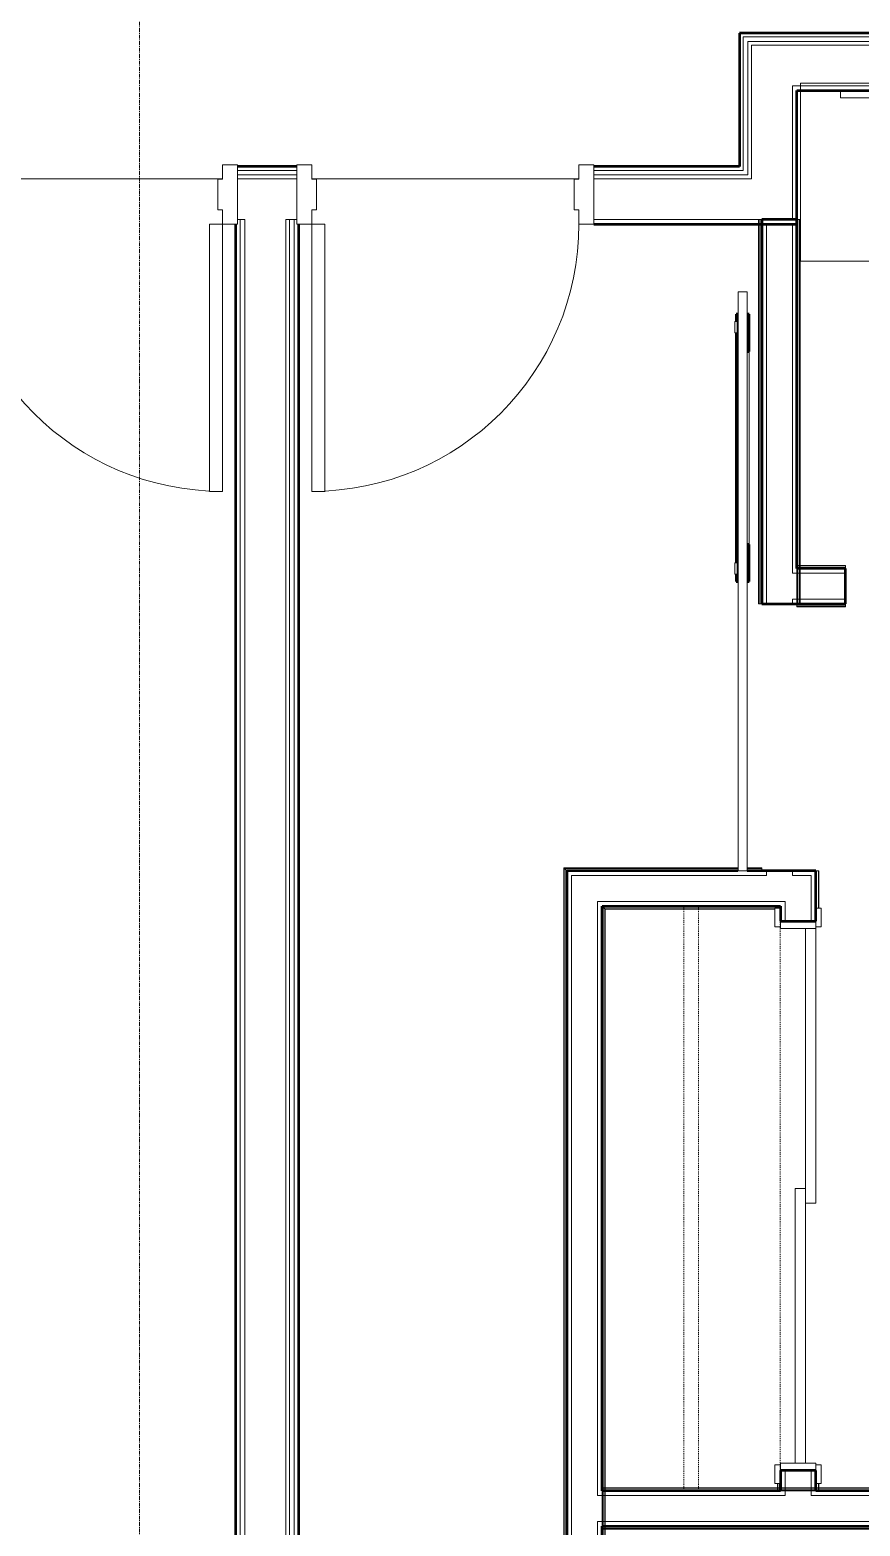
# Model space of a CAD drawing. Header units: inches. Extents: x -4235 to -464, y 9767 to 12344.
# Drawn here: x -3169.1 to -3057.2, y 10180 to 10381.6 of the extents above; entities that cross this region are included whole.
import ezdxf

# ---------------------------------------------------------------- set-up
doc = ezdxf.new("R2010")
doc.units = ezdxf.units.IN
doc.header["$MEASUREMENT"] = 0
doc.linetypes.add('Dash', pattern=[0.25, 0.125, -0.125])
doc.linetypes.add('Grid Line 1_2_', pattern=[0.875, 0.5, -0.125, 0.125, -0.125])
for name, color, linetype, lineweight in [('0-1', 7, 'Continuous', 5), ('0-2', 10, 'Continuous', 9), ('0-3', 7, 'Continuous', 9), ('A-DOOR-1', 7, 'Continuous', 9), ('A-DOOR-2', 130, 'Continuous', 20), ('A-DOOR-3', 250, 'Continuous', 50), ('A-DOOR-FRAM-1', 130, 'Continuous', 20), ('A-FLOR-4', 192, 'Continuous', 9), ('A-WALL-1', 250, 'Continuous', 50), ('A-WALL-2', 50, 'Continuous', 13), ('A-WALL-3', 10, 'Continuous', 9), ('A-WALL-4', 254, 'Continuous', 9), ('A-WALL-5', 7, 'Continuous', 9), ('I-WALL-1', 250, 'Continuous', 50), ('I-WALL-2', 10, 'Continuous', 9), ('I-WALL-3', 254, 'Continuous', 9), ('Q-CASE-1', 254, 'Continuous', 9), ('Q-CASE-2', 7, 'Continuous', 9), ('Q-CASE-HDLN-1', 7, 'Dash', 9), ('S-GRID-1', 1, 'Grid Line 1_2_', 9)]:
    doc.layers.add(name, color=color, linetype=linetype, lineweight=lineweight)

# ---------------------------------------------------------------- blocks, each defined once
blk = doc.blocks.new('Basic Wall _ INT - W4BØF - _5_8 GYP - 2X4 WOOD_BATT_ - 5_8 GYP_ - ___-2692890-BACKGROUND - 2ND FLOOR')
at = {"layer": 'A-WALL-3'}
for p, q in [((-3070.85, 10356.05), (-3070.91, 10356.05)), ((-3070.7, 10356.05), (-3070.85, 10356.05)), ((-3070.85, 10356.04), (-3070.85, 10355.41)), ((-3070.64, 10356.05), (-3070.7, 10356.05)), ((-3070.5, 10356.05), (-3070.52, 10356.05)), ((-3070.5, 10355.41), (-3070.5, 10356.04))]:
    blk.add_line(p, q, dxfattribs=at)
at = {"layer": 'A-WALL-4'}
for p, q in [((-3070.91, 10356.05), (-3070.79, 10356.05)), ((-3070.91, 10356.04), (-3070.91, 10355.41)), ((-3070.79, 10356.05), (-3070.64, 10356.05)), ((-3070.64, 10356.05), (-3070.62, 10356.05)), ((-3070.62, 10356.05), (-3070.54, 10356.05)), ((-3070.62, 10356.04), (-3070.62, 10355.41)), ((-3070.54, 10356.05), (-3070.5, 10356.05)), ((-3070.85, 10355.41), (-3070.85, 10304.28)), ((-3070.5, 10304.28), (-3070.5, 10355.41)), ((-3070.91, 10304.28), (-3070.85, 10304.28)), ((-3070.85, 10304.28), (-3070.7, 10304.28)), ((-3070.7, 10304.28), (-3070.64, 10304.28)), ((-3070.52, 10304.28), (-3070.5, 10304.28))]:
    blk.add_line(p, q, dxfattribs=at)
at = {"layer": 'A-WALL-5'}
for p, q in [((-3070.91, 10355.41), (-3070.91, 10304.28)), ((-3070.62, 10355.41), (-3070.62, 10304.28)), ((-3070.62, 10304.28), (-3070.91, 10304.28)), ((-3070.54, 10304.28), (-3070.62, 10304.28)), ((-3070.5, 10304.28), (-3070.54, 10304.28))]:
    blk.add_line(p, q, dxfattribs=at)
blk = doc.blocks.new('Basic Wall _ INT - W4BØF - _5_8 GYP - 2X4 WOOD_BATT_ - 5_8 GYP_ - ___-2692889-BACKGROUND - 2ND FLOOR')
at = {"layer": 'A-WALL-3'}
for p, q in [((-3065.75, 10355.41), (-3065.75, 10356.04)), ((-3065.4, 10309.44), (-3065.4, 10309.32)), ((-3065.4, 10309.32), (-3065.4, 10309.23)), ((-3065.75, 10304.28), (-3065.75, 10309.03)), ((-3065.4, 10309.23), (-3065.4, 10309.17)), ((-3065.4, 10309), (-3065.4, 10304.91)), ((-3065.75, 10304.28), (-3065.72, 10304.28)), ((-3065.62, 10304.28), (-3065.68, 10304.28)), ((-3065.34, 10304.28), (-3065.62, 10304.28)), ((-3065.61, 10304.28), (-3065.55, 10304.28)), ((-3065.54, 10304.28), (-3065.4, 10304.28)), ((-3065.4, 10304.87), (-3065.4, 10304.28)), ((-3065.4, 10304.28), (-3065.34, 10304.28))]:
    blk.add_line(p, q, dxfattribs=at)
at = {"layer": 'A-WALL-4'}
for p, q in [((-3065.72, 10356.05), (-3065.75, 10356.05)), ((-3065.55, 10356.05), (-3065.61, 10356.05)), ((-3065.4, 10356.05), (-3065.54, 10356.05)), ((-3065.34, 10356.05), (-3065.4, 10356.05)), ((-3065.4, 10356.05), (-3065.4, 10309.44)), ((-3065.75, 10309.03), (-3065.75, 10355.41)), ((-3065.34, 10309.44), (-3065.34, 10309.32)), ((-3065.34, 10309.32), (-3065.34, 10309.23)), ((-3065.62, 10304.91), (-3065.62, 10309.02)), ((-3065.34, 10309.23), (-3065.34, 10309.17)), ((-3065.34, 10308.99), (-3065.34, 10304.91)), ((-3065.71, 10304.28), (-3065.75, 10304.28)), ((-3065.68, 10304.28), (-3065.71, 10304.28)), ((-3065.62, 10304.28), (-3065.62, 10304.89)), ((-3065.34, 10304.87), (-3065.34, 10304.28))]:
    blk.add_line(p, q, dxfattribs=at)
at = {"layer": 'A-WALL-5'}
for p, q in [((-3065.75, 10356.05), (-3065.71, 10356.05)), ((-3065.71, 10356.05), (-3065.62, 10356.05)), ((-3065.62, 10309.03), (-3065.62, 10356.05)), ((-3065.62, 10356.05), (-3065.34, 10356.05)), ((-3065.34, 10356.05), (-3065.34, 10309.44))]:
    blk.add_line(p, q, dxfattribs=at)
blk = doc.blocks.new('Basic Wall _ INT - W4BØF - _5_8 GYP - 2X4 WOOD_BATT_ - 5_8 GYP_ - ___-2692891-BACKGROUND - 2ND FLOOR')
at = {"layer": 'A-WALL-3'}
for p, q in [((-2939.77, 10304.26), (-2939.77, 10304.28)), ((-2939.77, 10304.08), (-2939.77, 10304.14)), ((-2939.77, 10303.93), (-2939.77, 10304.07)), ((-2939.77, 10303.87), (-2939.77, 10303.93))]:
    blk.add_line(p, q, dxfattribs=at)
at = {"layer": 'A-WALL-4'}
for p, q in [((-3065.75, 10304.28), (-3065.75, 10304.26)), ((-3059.23, 10304.28), (-3065.75, 10304.28)), ((-3065.75, 10304.14), (-3065.75, 10304.08)), ((-3065.75, 10304.07), (-3065.75, 10303.93)), ((-3065.75, 10303.93), (-3065.75, 10303.87)), ((-3065.75, 10303.93), (-3059.23, 10303.93)), ((-3059.23, 10304.26), (-3059.23, 10304.28)), ((-3059.23, 10304.08), (-3059.23, 10304.14)), ((-3059.23, 10303.93), (-3059.23, 10304.07)), ((-3059.23, 10303.87), (-3059.23, 10303.93)), ((-3025.23, 10304.28), (-3025.23, 10304.26)), ((-2939.77, 10304.28), (-3025.23, 10304.28)), ((-3025.23, 10304.14), (-3025.23, 10304.08)), ((-3025.23, 10304.07), (-3025.23, 10303.93)), ((-3025.23, 10303.93), (-3025.23, 10303.87)), ((-3025.23, 10303.93), (-2939.77, 10303.93)), ((-2939.77, 10304.28), (-2939.77, 10304.24)), ((-2939.77, 10304.24), (-2939.77, 10304.18)), ((-2939.77, 10304.18), (-2939.77, 10304.17)), ((-2939.77, 10304.17), (-2939.77, 10304.16)), ((-2939.77, 10304.16), (-2939.77, 10304.16)), ((-2939.77, 10304.16), (-2939.77, 10303.99)), ((-2939.77, 10303.99), (-2939.77, 10303.87))]:
    blk.add_line(p, q, dxfattribs=at)
at = {"layer": 'A-WALL-5'}
for p, q in [((-3065.75, 10304.24), (-3065.75, 10304.28)), ((-3065.75, 10304.16), (-3065.75, 10304.24)), ((-3065.75, 10304.16), (-3059.23, 10304.16)), ((-3065.75, 10303.87), (-3065.75, 10304.16)), ((-3065.75, 10303.87), (-3059.23, 10303.87)), ((-3059.23, 10304.28), (-3059.23, 10304.24)), ((-3059.23, 10304.24), (-3059.23, 10304.16)), ((-3059.23, 10304.16), (-3059.23, 10303.87)), ((-3025.23, 10304.24), (-3025.23, 10304.28)), ((-3025.23, 10304.16), (-3025.23, 10304.24)), ((-3025.23, 10304.16), (-2939.77, 10304.16)), ((-3025.23, 10303.87), (-3025.23, 10304.16)), ((-3025.23, 10303.87), (-2939.77, 10303.87))]:
    blk.add_line(p, q, dxfattribs=at)
blk = doc.blocks.new('Basic Wall _ INT - W4BØF - _5_8 GYP - 2X4 WOOD_BATT_ - 5_8 GYP_ - ___-2692892-BACKGROUND - 2ND FLOOR')
at = {"layer": 'A-WALL-3'}
for p, q in [((-3065.75, 10309.16), (-3065.75, 10309.44)), ((-3065.75, 10309.44), (-3065.75, 10309.38)), ((-3065.75, 10309.38), (-3065.75, 10309.24)), ((-3065.6, 10309.38), (-3065.55, 10309.38)), ((-3065.54, 10309.38), (-3065.45, 10309.38)), ((-3065.44, 10309.38), (-3065.34, 10309.38)), ((-3065.75, 10309.23), (-3065.75, 10309.17)), ((-3065.75, 10309.09), (-3065.75, 10309.16)), ((-3065.75, 10309.05), (-3065.75, 10309.03))]:
    blk.add_line(p, q, dxfattribs=at)
at = {"layer": 'A-WALL-4'}
for p, q in [((-3065.6, 10309.44), (-3065.55, 10309.44)), ((-3065.54, 10309.44), (-3065.45, 10309.44)), ((-3065.44, 10309.44), (-3065.34, 10309.44)), ((-3065.34, 10309.38), (-3059.23, 10309.38)), ((-3059.23, 10309.38), (-3059.23, 10309.44)), ((-3059.23, 10309.24), (-3059.23, 10309.38)), ((-3025.23, 10309.44), (-3025.23, 10309.38)), ((-3025.23, 10309.38), (-3025.23, 10309.24)), ((-3025.23, 10309.38), (-2969.74, 10309.38)), ((-3065.75, 10309.07), (-3065.75, 10309.09)), ((-3065.75, 10309.03), (-3065.75, 10309.07)), ((-3059.23, 10309.03), (-3065.75, 10309.03)), ((-3059.23, 10309.17), (-3059.23, 10309.23)), ((-3059.23, 10309.03), (-3059.23, 10309.05)), ((-3025.23, 10309.23), (-3025.23, 10309.17)), ((-3025.23, 10309.05), (-3025.23, 10309.03)), ((-2969.74, 10309.03), (-3025.23, 10309.03))]:
    blk.add_line(p, q, dxfattribs=at)
at = {"layer": 'A-WALL-5'}
for p, q in [((-3065.34, 10309.44), (-3059.23, 10309.44)), ((-3059.23, 10309.44), (-3059.23, 10309.16)), ((-3025.23, 10309.16), (-3025.23, 10309.44)), ((-3025.23, 10309.44), (-2969.74, 10309.44)), ((-3059.23, 10309.16), (-3065.75, 10309.16)), ((-3059.23, 10309.16), (-3059.23, 10309.07)), ((-3059.23, 10309.07), (-3059.23, 10309.03)), ((-2969.74, 10309.16), (-3025.23, 10309.16)), ((-3025.23, 10309.07), (-3025.23, 10309.16)), ((-3025.23, 10309.03), (-3025.23, 10309.07))]:
    blk.add_line(p, q, dxfattribs=at)
blk = doc.blocks.new('Basic Wall _ INT - W4BØF - _5_8 GYP - 2X4 WOOD_BATT_ - 5_8 GYP_ - ___-2692894-BACKGROUND - 2ND FLOOR')
at = {"layer": 'A-WALL-3'}
for p, q in [((-3063.23, 10261.52), (-3063.23, 10263.27)), ((-3063.23, 10184.78), (-3063.2, 10184.78)), ((-3063.1, 10184.78), (-3063.16, 10184.78)), ((-3062.81, 10184.78), (-3063.1, 10184.78)), ((-3063.09, 10184.78), (-3063.02, 10184.78)), ((-3063.02, 10184.78), (-3062.87, 10184.78)), ((-3062.87, 10185.17), (-3062.87, 10185.07)), ((-3062.87, 10185.06), (-3062.87, 10184.98)), ((-3062.87, 10184.97), (-3062.87, 10184.92)), ((-3062.87, 10184.78), (-3062.81, 10184.78))]:
    blk.add_line(p, q, dxfattribs=at)
at = {"layer": 'A-WALL-4'}
for p, q in [((-3063.2, 10268.28), (-3063.23, 10268.28)), ((-3063.23, 10263.27), (-3063.23, 10268.28)), ((-3063.02, 10268.28), (-3063.09, 10268.28)), ((-3062.87, 10268.28), (-3063.02, 10268.28)), ((-3062.81, 10268.28), (-3062.87, 10268.28)), ((-3062.87, 10268.28), (-3062.87, 10263.27)), ((-3063.23, 10184.78), (-3063.23, 10185.77)), ((-3063.18, 10184.78), (-3063.23, 10184.78)), ((-3063.16, 10184.78), (-3063.18, 10184.78)), ((-3062.87, 10185.77), (-3062.87, 10185.19)), ((-3062.81, 10185.17), (-3062.81, 10185.07)), ((-3062.81, 10185.06), (-3062.81, 10184.98)), ((-3062.81, 10184.97), (-3062.81, 10184.92))]:
    blk.add_line(p, q, dxfattribs=at)
at = {"layer": 'A-WALL-5'}
for p, q in [((-3063.23, 10268.28), (-3063.18, 10268.28)), ((-3063.18, 10268.28), (-3063.1, 10268.28)), ((-3063.1, 10263.27), (-3063.1, 10268.28)), ((-3063.1, 10268.28), (-3062.81, 10268.28)), ((-3062.81, 10268.28), (-3062.81, 10263.27)), ((-3063.1, 10184.78), (-3063.1, 10185.77)), ((-3062.81, 10185.77), (-3062.81, 10185.19))]:
    blk.add_line(p, q, dxfattribs=at)
blk = doc.blocks.new('Basic Wall _ INT - W4BØF - _5_8 GYP - 2X4 WOOD_BATT_ - 5_8 GYP_ - ___-2692893-BACKGROUND - 2ND FLOOR')
at = {"layer": 'A-WALL-3'}
for p, q in [((-3068.18, 10263.32), (-3068.23, 10263.27)), ((-3068.12, 10263.39), (-3068.18, 10263.33)), ((-3067.98, 10263.53), (-3068, 10263.51)), ((-3068.1, 10184.78), (-3068.39, 10184.78)), ((-3068.39, 10184.78), (-3068.33, 10184.78)), ((-3068.33, 10185.17), (-3068.33, 10185.07)), ((-3068.33, 10185.06), (-3068.33, 10184.98)), ((-3068.33, 10184.97), (-3068.33, 10184.92)), ((-3068.33, 10184.78), (-3068.18, 10184.78)), ((-3068.18, 10184.78), (-3068.12, 10184.78)), ((-3068.04, 10184.78), (-3068.1, 10184.78)), ((-3068, 10184.78), (-3067.98, 10184.78))]:
    blk.add_line(p, q, dxfattribs=at)
at = {"layer": 'A-WALL-4'}
for p, q in [((-3067.98, 10263.27), (-3067.98, 10263.53)), ((-3068.39, 10185.17), (-3068.39, 10185.07)), ((-3068.39, 10185.06), (-3068.39, 10184.98)), ((-3068.39, 10184.97), (-3068.39, 10184.92)), ((-3068.33, 10185.77), (-3068.33, 10185.19)), ((-3068.02, 10184.78), (-3068.04, 10184.78)), ((-3067.98, 10184.78), (-3068.02, 10184.78)), ((-3067.98, 10184.78), (-3067.98, 10185.77))]:
    blk.add_line(p, q, dxfattribs=at)
at = {"layer": 'A-WALL-5'}
for p, q in [((-3068.1, 10263.41), (-3068.1, 10263.27)), ((-3068.39, 10185.77), (-3068.39, 10185.19)), ((-3068.1, 10185.77), (-3068.1, 10184.78))]:
    blk.add_line(p, q, dxfattribs=at)
at = {"layer": 'A-WALL-5', "flags": 128}
for points in [[(-3068.23, 10263.27), (-3068.18, 10263.33), (-3068.12, 10263.39), (-3068.1, 10263.41)], [(-3068.1, 10263.41), (-3068.1, 10263.41), (-3068.09, 10263.42), (-3068.08, 10263.43), (-3068.06, 10263.45), (-3068.04, 10263.47), (-3068.02, 10263.49)]]:
    blk.add_lwpolyline(points, dxfattribs=at)
blk = doc.blocks.new('SLIDING - FLUSH - 6-0 x 6-8-3203587-BACKGROUND - 2ND FLOOR')
at = {"layer": 'A-DOOR-1'}
for p, q in [((-36.25, 3), (-38.75, 3)), ((-38.75, 3), (-38.75, 2.25)), ((-38.75, 2.25), (-36.25, 2.25)), ((-36.25, 2.25), (-36.25, 3)), ((36.25, 3), (36.25, 2.25)), ((38.75, 3), (36.25, 3)), ((36.25, 2.25), (38.75, 2.25)), ((38.75, 2.25), (38.75, 3)), ((-36.25, -2.5), (-38.75, -2.5)), ((-38.75, -2.5), (-38.75, -3.25)), ((-38.75, -3.25), (-36.25, -3.25)), ((-36.25, -3.25), (-36.25, -2.5)), ((38.75, -2.5), (36.25, -2.5)), ((36.25, -2.5), (36.25, -3.25)), ((36.25, -3.25), (38.75, -3.25)), ((38.75, -3.25), (38.75, -2.5))]:
    blk.add_line(p, q, dxfattribs=at)
at = {"layer": 'A-DOOR-2'}
for p, q in [((1, 2.25), (-36, 2.25)), ((-36, 2.25), (-36, 0.875)), ((1, 0.875), (1, 2.25)), ((-36, 0.875), (1, 0.875)), ((36, 0.875), (-1, 0.875)), ((-1, 0.875), (-1, -0.5)), ((36, -0.5), (36, 0.875)), ((-1, -0.5), (36, -0.5))]:
    blk.add_line(p, q, dxfattribs=at)
at = {"layer": 'A-DOOR-FRAM-1'}
for p, q in [((-36, 2.25), (-37, 2.25)), ((-37, 2.25), (-37, -2.5)), ((-36, -2.5), (-36, 2.25)), ((37, 2.25), (36, 2.25)), ((36, 2.25), (36, -2.5)), ((37, -2.5), (37, 2.25)), ((-37, -2.5), (-36, -2.5)), ((36, -2.5), (37, -2.5))]:
    blk.add_line(p, q, dxfattribs=at)
blk = doc.blocks.new('Basic Wall _ INT - W4BØF - _5_8 GYP - 2X4 WOOD_BATT_ - 5_8 GYP_ - ___-2692895-BACKGROUND - 2ND FLOOR')
at = {"layer": 'A-WALL-3'}
for p, q in [((-3092, 10180.03), (-3092, 10180)), ((-3092, 10179.9), (-3092, 10179.96)), ((-3092, 10179.61), (-3092, 10179.9)), ((-3092, 10179.89), (-3092, 10179.83)), ((-3092, 10179.82), (-3092, 10179.68)), ((-3092, 10179.68), (-3092, 10179.61)), ((-3091.8, 10179.68), (-3091.84, 10179.68)), ((-3091.7, 10179.68), (-3091.78, 10179.68)), ((-3091.59, 10179.68), (-3091.68, 10179.68)), ((-3057.25, 10180.03), (-3033.02, 10180.03)), ((-3057.25, 10179.9), (-3056.17, 10179.9)), ((-3053.97, 10179.68), (-3057.25, 10179.68)), ((-3056.06, 10179.9), (-3033.02, 10179.9)), ((-3033.02, 10179.68), (-3053.91, 10179.68)), ((-3009.02, 10180.03), (-3008.77, 10180.03)), ((-3009.02, 10179.9), (-3008.77, 10179.9)), ((-3008.77, 10179.68), (-3009.02, 10179.68)), ((-3008.77, 10180.03), (-2975.77, 10180.03)), ((-2975.77, 10180.03), (-2939.77, 10180.03)), ((-2975.77, 10179.9), (-2940.67, 10179.9)), ((-2942.29, 10179.68), (-2975.77, 10179.68)), ((-2939.77, 10179.68), (-2942.2, 10179.68)), ((-2940.58, 10179.9), (-2939.77, 10179.9)), ((-2939.77, 10180.03), (-2939.15, 10180.03)), ((-2939.15, 10179.68), (-2939.77, 10179.68)), ((-2939.15, 10180.03), (-2939.15, 10179.99)), ((-2939.15, 10180), (-2939.15, 10180.03)), ((-2939.15, 10179.99), (-2939.15, 10179.9)), ((-2939.15, 10179.9), (-2939.15, 10179.61)), ((-2939.15, 10179.83), (-2939.15, 10179.89)), ((-2939.15, 10179.68), (-2939.15, 10179.82)), ((-2939.15, 10179.61), (-2939.15, 10179.68))]:
    blk.add_line(p, q, dxfattribs=at)
at = {"layer": 'A-WALL-4'}
for p, q in [((-3092, 10179.99), (-3092, 10180.03)), ((-3092, 10180.03), (-3057.25, 10180.03)), ((-3092, 10179.96), (-3092, 10179.99)), ((-3091.8, 10179.61), (-3091.84, 10179.61)), ((-3091.7, 10179.61), (-3091.78, 10179.61)), ((-3091.59, 10179.61), (-3091.68, 10179.61)), ((-3057.25, 10179.68), (-3091.59, 10179.68)), ((-3053.34, 10179.61), (-3057.25, 10179.61)), ((-3033.02, 10179.61), (-3053.32, 10179.61)), ((-3008.77, 10179.61), (-3009.02, 10179.61)), ((-2964.77, 10179.61), (-2965.52, 10179.61)), ((-2939.77, 10179.9), (-2939.15, 10179.9)), ((-2939.15, 10179.61), (-2939.77, 10179.61))]:
    blk.add_line(p, q, dxfattribs=at)
at = {"layer": 'A-WALL-5'}
for p, q in [((-3092, 10179.9), (-3057.25, 10179.9)), ((-3057.25, 10179.61), (-3091.59, 10179.61))]:
    blk.add_line(p, q, dxfattribs=at)
blk = doc.blocks.new('Basic Wall _ INT - W4BØF - _5_8 GYP - 2X4 WOOD_BATT_ - 5_8 GYP_ - ___-2692896-BACKGROUND - 2ND FLOOR')
at = {"layer": 'A-WALL-3'}
for p, q in [((-3092, 10184.9), (-3092, 10185.19)), ((-3092, 10185.19), (-3092, 10185.13)), ((-3092, 10185.13), (-3092, 10184.98)), ((-3092, 10184.98), (-3092, 10184.92)), ((-3092, 10184.84), (-3092, 10184.9)), ((-3092, 10184.8), (-3092, 10184.78)), ((-3091.7, 10185.13), (-3091.77, 10185.13)), ((-3091.59, 10185.13), (-3091.67, 10185.13)), ((-3068.27, 10185.13), (-3068.37, 10185.13)), ((-3068.18, 10185.13), (-3068.26, 10185.13)), ((-3068.12, 10185.13), (-3068.17, 10185.13)), ((-3063.23, 10185.13), (-3067.98, 10185.13)), ((-3067.98, 10184.78), (-3063.23, 10184.78)), ((-3063.02, 10185.13), (-3063.07, 10185.13)), ((-3062.93, 10185.13), (-3063.01, 10185.13)), ((-3062.81, 10185.13), (-3062.92, 10185.13)), ((-2939.15, 10185.13), (-2939.77, 10185.13)), ((-2939.77, 10184.78), (-2939.15, 10184.78)), ((-2939.15, 10185.13), (-2939.15, 10185.19)), ((-2939.15, 10185.19), (-2939.15, 10184.9)), ((-2939.15, 10184.98), (-2939.15, 10185.13)), ((-2939.15, 10184.92), (-2939.15, 10184.98)), ((-2939.15, 10184.9), (-2939.15, 10184.82)), ((-2939.15, 10184.82), (-2939.15, 10184.78)), ((-2939.15, 10184.78), (-2939.15, 10184.8))]:
    blk.add_line(p, q, dxfattribs=at)
at = {"layer": 'A-WALL-4'}
for p, q in [((-3092, 10184.82), (-3092, 10184.84)), ((-3092, 10184.78), (-3092, 10184.82)), ((-3092, 10184.78), (-3067.98, 10184.78)), ((-3091.7, 10185.19), (-3091.77, 10185.19)), ((-3091.59, 10185.19), (-3091.67, 10185.19)), ((-3068.39, 10185.13), (-3091.59, 10185.13)), ((-3068.27, 10185.19), (-3068.37, 10185.19)), ((-3068.18, 10185.19), (-3068.26, 10185.19)), ((-3068.12, 10185.19), (-3068.17, 10185.19)), ((-3063.23, 10185.19), (-3067.98, 10185.19)), ((-3063.85, 10184.9), (-3067.95, 10184.9)), ((-3063.23, 10184.9), (-3063.82, 10184.9)), ((-3063.23, 10184.78), (-2939.77, 10184.78)), ((-3063.02, 10185.19), (-3063.07, 10185.19)), ((-3062.93, 10185.19), (-3063.01, 10185.19)), ((-3062.81, 10185.19), (-3062.91, 10185.19)), ((-2939.77, 10185.13), (-3062.81, 10185.13)), ((-2939.15, 10185.19), (-2939.77, 10185.19)), ((-2939.15, 10184.9), (-2939.77, 10184.9))]:
    blk.add_line(p, q, dxfattribs=at)
at = {"layer": 'A-WALL-5'}
for p, q in [((-3067.98, 10184.9), (-3092, 10184.9)), ((-3068.39, 10185.19), (-3091.59, 10185.19)), ((-2939.77, 10184.9), (-3063.23, 10184.9)), ((-2939.77, 10185.19), (-3062.81, 10185.19))]:
    blk.add_line(p, q, dxfattribs=at)
blk = doc.blocks.new('Basic Wall _ INT - W4BØF - _5_8 GYP - 2X4 WOOD_BATT_ - 5_8 GYP_ - ___-2692898-BACKGROUND - 2ND FLOOR')
at = {"layer": 'A-WALL-3'}
for p, q in [((-3097.1, 10268.63), (-3097.16, 10268.69)), ((-3096.95, 10268.49), (-3097.1, 10268.63)), ((-3096.89, 10268.42), (-3096.95, 10268.48)), ((-3096.75, 10268.28), (-3096.77, 10268.3))]:
    blk.add_line(p, q, dxfattribs=at)
at = {"layer": 'A-WALL-4'}
for p, q in [((-3097.1, 10158.02), (-3097.1, 10268.63)), ((-3096.75, 10268.28), (-3096.75, 10158.02)), ((-3097.16, 10158.02), (-3097.1, 10158.02)), ((-3097.1, 10158.02), (-3096.95, 10158.02)), ((-3096.95, 10158.02), (-3096.89, 10158.02)), ((-3096.77, 10158.02), (-3096.75, 10158.02))]:
    blk.add_line(p, q, dxfattribs=at)
at = {"layer": 'A-WALL-5'}
for p, q in [((-3097.16, 10158.02), (-3097.16, 10268.69)), ((-3096.87, 10268.41), (-3096.87, 10158.02)), ((-3096.87, 10158.02), (-3097.16, 10158.02)), ((-3096.79, 10158.02), (-3096.87, 10158.02)), ((-3096.75, 10158.02), (-3096.79, 10158.02))]:
    blk.add_line(p, q, dxfattribs=at)
at = {"layer": 'A-WALL-5', "flags": 128}
for points in [[(-3097.16, 10268.69), (-3097.04, 10268.57), (-3096.95, 10268.48), (-3096.89, 10268.42), (-3096.87, 10268.41)], [(-3096.87, 10268.41), (-3096.87, 10268.4), (-3096.86, 10268.39), (-3096.85, 10268.38), (-3096.83, 10268.36), (-3096.81, 10268.34), (-3096.79, 10268.32)]]:
    blk.add_lwpolyline(points, dxfattribs=at)
blk = doc.blocks.new('Basic Wall _ INT - W4BØF - _5_8 GYP - 2X4 WOOD_BATT_ - 5_8 GYP_ - ___-2692897-BACKGROUND - 2ND FLOOR')
at = {"layer": 'A-WALL-3'}
for p, q in [((-3091.97, 10263.51), (-3092, 10263.53)), ((-3091.8, 10263.33), (-3091.86, 10263.39)), ((-3091.65, 10263.18), (-3091.79, 10263.32)), ((-3091.59, 10263.12), (-3091.65, 10263.18)), ((-3092, 10184.78), (-3092, 10180.03)), ((-3091.65, 10185.07), (-3091.65, 10185.19)), ((-3091.65, 10184.98), (-3091.65, 10185.07)), ((-3091.65, 10184.92), (-3091.65, 10184.98)), ((-3091.65, 10184.16), (-3091.65, 10184.78)), ((-3091.65, 10180.7), (-3091.65, 10184.15)), ((-3091.65, 10180.03), (-3091.65, 10180.65)), ((-3091.65, 10179.83), (-3091.65, 10179.88)), ((-3091.65, 10179.73), (-3091.65, 10179.83)), ((-3091.65, 10179.61), (-3091.65, 10179.73))]:
    blk.add_line(p, q, dxfattribs=at)
at = {"layer": 'A-WALL-4'}
for p, q in [((-3092, 10263.53), (-3092, 10184.78)), ((-3091.65, 10185.19), (-3091.65, 10263.18)), ((-3091.87, 10184.16), (-3091.87, 10184.78)), ((-3091.59, 10185.07), (-3091.59, 10185.19)), ((-3091.59, 10184.98), (-3091.59, 10185.07)), ((-3091.59, 10184.92), (-3091.59, 10184.98)), ((-3091.59, 10184.16), (-3091.59, 10184.78)), ((-3091.87, 10180.67), (-3091.87, 10184.15)), ((-3091.59, 10180.71), (-3091.59, 10184.15)), ((-3091.87, 10180.03), (-3091.87, 10180.65)), ((-3091.59, 10180.03), (-3091.59, 10180.7)), ((-3092, 10180.03), (-3092, 10158.02)), ((-3091.65, 10158.02), (-3091.65, 10179.61)), ((-3091.59, 10179.83), (-3091.59, 10179.88)), ((-3091.59, 10179.73), (-3091.59, 10179.83)), ((-3091.59, 10179.61), (-3091.59, 10179.73)), ((-3092, 10158.02), (-3091.97, 10158.02)), ((-3091.86, 10158.02), (-3091.8, 10158.02)), ((-3091.79, 10158.02), (-3091.65, 10158.02)), ((-3091.65, 10158.02), (-3091.59, 10158.02))]:
    blk.add_line(p, q, dxfattribs=at)
at = {"layer": 'A-WALL-5'}
for p, q in [((-3091.87, 10184.78), (-3091.87, 10263.41)), ((-3091.59, 10185.19), (-3091.59, 10263.12)), ((-3091.87, 10158.02), (-3091.87, 10180.03)), ((-3091.59, 10158.02), (-3091.59, 10179.61)), ((-3091.96, 10158.02), (-3092, 10158.02)), ((-3091.87, 10158.02), (-3091.96, 10158.02)), ((-3091.59, 10158.02), (-3091.87, 10158.02))]:
    blk.add_line(p, q, dxfattribs=at)
at = {"layer": 'A-WALL-5', "flags": 128}
for points in [[(-3091.96, 10263.49), (-3091.93, 10263.47), (-3091.91, 10263.45), (-3091.9, 10263.43), (-3091.88, 10263.42), (-3091.88, 10263.41), (-3091.87, 10263.41)], [(-3091.87, 10263.41), (-3091.85, 10263.39), (-3091.8, 10263.33), (-3091.7, 10263.24), (-3091.59, 10263.12)]]:
    blk.add_lwpolyline(points, dxfattribs=at)
blk = doc.blocks.new('Basic Wall _ INT - W4BØF - _5_8 GYP - 2X4 WOOD_BATT_ - 5_8 GYP_ - ___-2692900-BACKGROUND - 2ND FLOOR')
at = {"layer": 'A-WALL-3'}
for p, q in [((-3092, 10263.53), (-3091.97, 10263.51)), ((-3091.86, 10263.39), (-3091.8, 10263.33)), ((-3091.79, 10263.32), (-3091.65, 10263.18)), ((-3091.65, 10263.18), (-3091.59, 10263.12)), ((-3068.23, 10263.27), (-3068.18, 10263.32)), ((-3068.18, 10263.33), (-3068.12, 10263.39)), ((-3068, 10263.51), (-3067.98, 10263.53))]:
    blk.add_line(p, q, dxfattribs=at)
at = {"layer": 'A-WALL-4'}
for p, q in [((-3092, 10263.53), (-3067.98, 10263.53)), ((-3068.73, 10263.18), (-3091.65, 10263.18))]:
    blk.add_line(p, q, dxfattribs=at)
at = {"layer": 'A-WALL-5'}
for p, q in [((-3091.87, 10263.41), (-3068.1, 10263.41)), ((-3068.73, 10263.12), (-3091.59, 10263.12))]:
    blk.add_line(p, q, dxfattribs=at)
at = {"layer": 'A-WALL-5', "flags": 128}
for points in [[(-3091.87, 10263.41), (-3091.88, 10263.41), (-3091.88, 10263.42), (-3091.9, 10263.43), (-3091.91, 10263.45), (-3091.93, 10263.47), (-3091.96, 10263.49)], [(-3091.59, 10263.12), (-3091.7, 10263.24), (-3091.8, 10263.33), (-3091.85, 10263.39), (-3091.87, 10263.41)], [(-3068.1, 10263.41), (-3068.12, 10263.39), (-3068.18, 10263.33), (-3068.23, 10263.27)], [(-3068.02, 10263.49), (-3068.04, 10263.47), (-3068.06, 10263.45), (-3068.08, 10263.43), (-3068.09, 10263.42), (-3068.1, 10263.41), (-3068.1, 10263.41)]]:
    blk.add_lwpolyline(points, dxfattribs=at)
blk = doc.blocks.new('Basic Wall _ INT - W4BØF - _5_8 GYP - 2X4 WOOD_BATT_ - 5_8 GYP_ - ___-2692899-BACKGROUND - 2ND FLOOR')
at = {"layer": 'A-WALL-3'}
for p, q in [((-3097.16, 10268.69), (-3097.1, 10268.63)), ((-3097.1, 10268.63), (-3096.95, 10268.49)), ((-3096.95, 10268.48), (-3096.89, 10268.42)), ((-3096.77, 10268.3), (-3096.75, 10268.28)), ((-3073.68, 10268.28), (-3072.47, 10268.28))]:
    blk.add_line(p, q, dxfattribs=at)
at = {"layer": 'A-WALL-4'}
for p, q in [((-3073.7, 10268.63), (-3097.1, 10268.63)), ((-3096.75, 10268.28), (-3073.7, 10268.28)), ((-3070.5, 10268.63), (-3072.45, 10268.63)), ((-3072.45, 10268.28), (-3070.5, 10268.28)), ((-3070.5, 10268.63), (-3070.5, 10268.69)), ((-3070.5, 10268.49), (-3070.5, 10268.63)), ((-3070.5, 10268.42), (-3070.5, 10268.48)), ((-3070.5, 10268.28), (-3070.5, 10268.3))]:
    blk.add_line(p, q, dxfattribs=at)
at = {"layer": 'A-WALL-5'}
for p, q in [((-3073.7, 10268.69), (-3097.16, 10268.69)), ((-3073.7, 10268.41), (-3096.87, 10268.41)), ((-3070.5, 10268.69), (-3072.45, 10268.69)), ((-3070.5, 10268.41), (-3072.45, 10268.41)), ((-3070.5, 10268.69), (-3070.5, 10268.41)), ((-3070.5, 10268.41), (-3070.5, 10268.32)), ((-3070.5, 10268.32), (-3070.5, 10268.28))]:
    blk.add_line(p, q, dxfattribs=at)
at = {"layer": 'A-WALL-5', "flags": 128}
for points in [[(-3096.87, 10268.41), (-3096.89, 10268.42), (-3096.95, 10268.48), (-3097.04, 10268.57), (-3097.16, 10268.69)], [(-3096.79, 10268.32), (-3096.81, 10268.34), (-3096.83, 10268.36), (-3096.85, 10268.38), (-3096.86, 10268.39), (-3096.87, 10268.4), (-3096.87, 10268.41)]]:
    blk.add_lwpolyline(points, dxfattribs=at)
blk = doc.blocks.new('BARN - FLUSH - 3-0 x 7-0 BARN DOOR-3238942-BACKGROUND - 2ND FLOOR')
at = {"layer": 'A-DOOR-1'}
for p, q in [((18, -4.32), (-60, -4.32)), ((-60, -4.95), (-60, -4.32)), ((-60, -5.57), (-60, -4.95)), ((-60, -5.57), (18, -5.57)), ((-54.5, -5.67), (-56, -5.67)), ((-56, -5.67), (-56, -6)), ((-54.5, -6), (-56, -6)), ((-54.5, -6), (-54.5, -5.67)), ((-52, -4.07), (-26, -4.07)), ((-23.5, -6), (-23.5, -5.67)), ((-22, -5.67), (-23.5, -5.67)), ((-22, -6), (-23.5, -6)), ((-22, -5.67), (-22, -6)), ((18, -4.32), (18, -4.95)), ((18, -4.95), (18, -5.57))]:
    blk.add_line(p, q, dxfattribs=at)
at = {"layer": 'A-DOOR-3'}
for p, q in [((-52, -4.07), (-57, -4.07)), ((-57, -4.07), (-57, -4.32)), ((-57, -5.57), (-57, -5.82)), ((-57, -5.82), (-56, -5.82)), ((-54.5, -5.82), (-23.5, -5.82)), ((-52, -4.33), (-52, -4.07)), ((-21, -4.07), (-26, -4.07)), ((-26, -4.07), (-26, -4.32)), ((-22, -5.82), (-21, -5.82)), ((-21, -4.32), (-21, -4.07)), ((-21, -5.82), (-21, -5.57))]:
    blk.add_line(p, q, dxfattribs=at)
blk = doc.blocks.new('OD_CW_Closet - OD_CW_Closet-3242987-BACKGROUND - 2ND FLOOR')
at = {"layer": 'Q-CASE-HDLN-1'}
for p, q in [((79.49, 24), (0.74, 24)), ((0.74, 24), (0.74, 0)), ((79.49, 0), (79.49, 24)), ((0.74, 13), (79.49, 13)), ((0.74, 11), (79.49, 11)), ((0.74, 0), (79.49, 0))]:
    blk.add_line(p, q, dxfattribs=at)
blk = doc.blocks.new('Bath Vanity - Bath Vanity 60_-3150019-BACKGROUND - 2ND FLOOR')
at = {"layer": 'Q-CASE-1'}
for p, q in [((-29.26, 0.99), (-29.26, 0)), ((30.74, 0.37), (30.74, 0.99)), ((30.74, 0), (30.74, 0.37)), ((-29.26, 0), (30.74, 0))]:
    blk.add_line(p, q, dxfattribs=at)
at = {"layer": 'Q-CASE-2'}
for p, q in [((30.74, 24), (-29.26, 24)), ((-29.26, 24), (-29.26, 0.99)), ((30.74, 0.99), (30.74, 24))]:
    blk.add_line(p, q, dxfattribs=at)
blk = doc.blocks.new('BATHROOM MIRROR - BATHROOM MIRROR 48_-V146-BACKGROUND - 2ND FLOOR')
at = {"layer": 'Q-CASE-2'}
for p, q in [((-23.26, -23), (24.74, -23)), ((-23.26, -23), (-23.26, -24)), ((24.74, -24), (-23.26, -24)), ((24.74, -24), (24.74, -23))]:
    blk.add_line(p, q, dxfattribs=at)
blk = doc.blocks.new('CTR - 1st Phase - Unit Layouts_rvt-1-BACKGROUND - 2ND FLOOR')
at = {"layer": 'A-WALL-1'}
for p, q in [((-3070.5, 10356.05), (-3070.5, 10304.28)), ((-3069.87, 10356.05), (-3070.5, 10356.05)), ((-3066.37, 10356.05), (-3069.87, 10356.05)), ((-3065.75, 10356.05), (-3066.37, 10356.05)), ((-3065.75, 10309.03), (-3065.75, 10356.05)), ((-3059.23, 10309.03), (-3065.75, 10309.03)), ((-3059.23, 10304.28), (-3059.23, 10309.03)), ((-3070.5, 10304.28), (-3065.75, 10304.28)), ((-3065.75, 10304.28), (-3059.23, 10304.28)), ((-3073.7, 10268.28), (-3096.75, 10268.28)), ((-3096.75, 10268.28), (-3096.75, 10267.66)), ((-3096.75, 10267.66), (-3096.75, 10263.53)), ((-3067.98, 10268.28), (-3072.45, 10268.28)), ((-3063.85, 10268.28), (-3067.98, 10268.28)), ((-3063.23, 10268.28), (-3063.85, 10268.28)), ((-3063.23, 10261.52), (-3063.23, 10268.28)), ((-3096.75, 10263.53), (-3096.75, 10158.02)), ((-3092, 10184.78), (-3092, 10263.53)), ((-3092, 10263.53), (-3067.98, 10263.53)), ((-3067.98, 10263.53), (-3067.98, 10261.52)), ((-3067.98, 10261.52), (-3063.23, 10261.52)), ((-3067.98, 10187.52), (-3067.98, 10184.78)), ((-3063.23, 10187.52), (-3067.98, 10187.52)), ((-3063.23, 10184.78), (-3063.23, 10187.52)), ((-3067.98, 10184.78), (-3092, 10184.78)), ((-2939.15, 10184.78), (-3063.23, 10184.78)), ((-3092, 10180.03), (-2939.15, 10180.03)), ((-3092, 10158.02), (-3092, 10180.03))]:
    blk.add_line(p, q, dxfattribs=at)
at = {"layer": 'A-WALL-2'}
for p, q in [((-3069.87, 10304.28), (-3069.87, 10355.43)), ((-3066.37, 10355.43), (-3069.87, 10355.43)), ((-3066.37, 10308.41), (-3066.37, 10355.43)), ((-3065.75, 10308.41), (-3066.37, 10308.41)), ((-3059.23, 10308.41), (-3065.75, 10308.41)), ((-3066.37, 10304.28), (-3066.37, 10304.91)), ((-3065.75, 10304.91), (-3066.37, 10304.91)), ((-3059.23, 10304.91), (-3065.75, 10304.91)), ((-3096.12, 10264.16), (-3096.12, 10267.66)), ((-3096.12, 10267.66), (-3069.87, 10267.66)), ((-3069.87, 10267.66), (-3069.87, 10268.28)), ((-3066.37, 10267.66), (-3066.37, 10268.28)), ((-3066.37, 10267.66), (-3063.85, 10267.66)), ((-3063.85, 10261.52), (-3063.85, 10267.66)), ((-3096.12, 10263.53), (-3096.12, 10264.16)), ((-3096.12, 10263.53), (-3096.12, 10158.64)), ((-3092.62, 10263.53), (-3092.62, 10264.16)), ((-3092.62, 10264.16), (-3067.98, 10264.16)), ((-3092.62, 10263.53), (-3092.62, 10184.15)), ((-3067.98, 10264.16), (-3067.35, 10264.16)), ((-3067.35, 10261.52), (-3067.35, 10264.16)), ((-3067.35, 10184.78), (-3067.35, 10187.52)), ((-3063.85, 10184.78), (-3063.85, 10187.52)), ((-3067.35, 10184.15), (-3067.35, 10184.78)), ((-3063.85, 10184.15), (-3063.85, 10184.78)), ((-3092.62, 10184.15), (-3092, 10184.15)), ((-3092, 10184.15), (-3067.35, 10184.15)), ((-3063.85, 10184.15), (-2939.77, 10184.15)), ((-3092.62, 10180.65), (-3092, 10180.65)), ((-3092.62, 10180.65), (-3092.62, 10158.64)), ((-3092, 10180.65), (-2939.77, 10180.65))]:
    blk.add_line(p, q, dxfattribs=at)
at = {"layer": 'A-WALL-3'}
for p, q in [((-3070.5, 10356.05), (-3066.39, 10356.05)), ((-3070.5, 10356.04), (-3070.5, 10355.41)), ((-3066.37, 10356.05), (-3065.75, 10356.05)), ((-3065.75, 10355.41), (-3065.75, 10356.04)), ((-3070.5, 10355.41), (-3070.5, 10304.28)), ((-3065.75, 10309.44), (-3065.75, 10355.41)), ((-3065.75, 10309.17), (-3065.75, 10309.44)), ((-3065.55, 10309.03), (-3065.6, 10309.03)), ((-3065.45, 10309.03), (-3065.54, 10309.03)), ((-3065.34, 10309.03), (-3065.44, 10309.03)), ((-3059.23, 10309.03), (-3065.34, 10309.03)), ((-3065.6, 10304.28), (-3065.34, 10304.28)), ((-3065.34, 10304.28), (-3059.23, 10304.28)), ((-3073.7, 10268.28), (-3096.75, 10268.28)), ((-3096.75, 10263.53), (-3096.75, 10268.28)), ((-3072.47, 10268.28), (-3073.68, 10268.28)), ((-3070.5, 10268.28), (-3072.45, 10268.28)), ((-3063.23, 10263.27), (-3063.23, 10268.28)), ((-3096.75, 10263.53), (-3096.75, 10158.02)), ((-3092, 10185.19), (-3092, 10263.53)), ((-3092, 10263.53), (-3067.98, 10263.53)), ((-3067.98, 10263.53), (-3067.98, 10263.27)), ((-3063.23, 10261.52), (-3063.23, 10263.27)), ((-3063.23, 10261.52), (-3067.98, 10261.52)), ((-3067.98, 10187.52), (-3063.23, 10187.52)), ((-3092, 10184.92), (-3092, 10185.19)), ((-3091.7, 10184.78), (-3091.77, 10184.78)), ((-3091.59, 10184.78), (-3091.67, 10184.78)), ((-3068.39, 10184.78), (-3091.59, 10184.78)), ((-3068.12, 10184.78), (-3068.39, 10184.78)), ((-3067.98, 10185.77), (-3067.98, 10185.19)), ((-3067.98, 10185.17), (-3067.98, 10185.07)), ((-3067.98, 10185.06), (-3067.98, 10184.98)), ((-3067.98, 10184.97), (-3067.98, 10184.92)), ((-3063.23, 10185.19), (-3063.23, 10185.77)), ((-3063.23, 10185.07), (-3063.23, 10185.17)), ((-3063.23, 10184.98), (-3063.23, 10185.06)), ((-3063.23, 10184.92), (-3063.23, 10184.97)), ((-3062.81, 10184.78), (-3063.08, 10184.78)), ((-2939.77, 10184.78), (-3062.81, 10184.78)), ((-3091.84, 10180.03), (-3091.8, 10180.03)), ((-3091.78, 10180.03), (-3091.7, 10180.03)), ((-3091.68, 10180.03), (-3091.59, 10180.03)), ((-3091.59, 10180.03), (-3057.25, 10180.03))]:
    blk.add_line(p, q, dxfattribs=at)
at = {"layer": 'A-WALL-4'}
for p, q in [((-3059.23, 10309.03), (-3059.23, 10304.28)), ((-3065.75, 10304.28), (-3070.5, 10304.28)), ((-3067.98, 10268.28), (-3070.5, 10268.28)), ((-3067.98, 10268.28), (-3063.23, 10268.28))]:
    blk.add_line(p, q, dxfattribs=at)
at = {"layer": '0-2'}
for name, p, rotation in [('Bath Vanity - Bath Vanity 60_-3150019-BACKGROUND - 2ND FLOOR', (-3034.54, 10374.41), 180), ('BATHROOM MIRROR - BATHROOM MIRROR 48_-V146-BACKGROUND - 2ND FLOOR', (-3035.16, 10349.41), 180), ('BARN - FLUSH - 3-0 x 7-0 BARN DOOR-3238942-BACKGROUND - 2ND FLOOR', (-3068.12, 10286.28), 269.9999999998509), ('OD_CW_Closet - OD_CW_Closet-3242987-BACKGROUND - 2ND FLOOR', (-3068, 10184.04), 89.99999999983271), ('SLIDING - FLUSH - 6-0 x 6-8-3203587-BACKGROUND - 2ND FLOOR', (-3065.48, 10224.52), 269.9999999998737)]:
    blk.add_blockref(name, p, dxfattribs=dict(at, rotation=rotation))
for name in ['Basic Wall _ INT - W4BØF - _5_8 GYP - 2X4 WOOD_BATT_ - 5_8 GYP_ - ___-2692890-BACKGROUND - 2ND FLOOR', 'Basic Wall _ INT - W4BØF - _5_8 GYP - 2X4 WOOD_BATT_ - 5_8 GYP_ - ___-2692889-BACKGROUND - 2ND FLOOR', 'Basic Wall _ INT - W4BØF - _5_8 GYP - 2X4 WOOD_BATT_ - 5_8 GYP_ - ___-2692892-BACKGROUND - 2ND FLOOR', 'Basic Wall _ INT - W4BØF - _5_8 GYP - 2X4 WOOD_BATT_ - 5_8 GYP_ - ___-2692891-BACKGROUND - 2ND FLOOR', 'Basic Wall _ INT - W4BØF - _5_8 GYP - 2X4 WOOD_BATT_ - 5_8 GYP_ - ___-2692898-BACKGROUND - 2ND FLOOR', 'Basic Wall _ INT - W4BØF - _5_8 GYP - 2X4 WOOD_BATT_ - 5_8 GYP_ - ___-2692899-BACKGROUND - 2ND FLOOR', 'Basic Wall _ INT - W4BØF - _5_8 GYP - 2X4 WOOD_BATT_ - 5_8 GYP_ - ___-2692894-BACKGROUND - 2ND FLOOR', 'Basic Wall _ INT - W4BØF - _5_8 GYP - 2X4 WOOD_BATT_ - 5_8 GYP_ - ___-2692897-BACKGROUND - 2ND FLOOR', 'Basic Wall _ INT - W4BØF - _5_8 GYP - 2X4 WOOD_BATT_ - 5_8 GYP_ - ___-2692900-BACKGROUND - 2ND FLOOR', 'Basic Wall _ INT - W4BØF - _5_8 GYP - 2X4 WOOD_BATT_ - 5_8 GYP_ - ___-2692893-BACKGROUND - 2ND FLOOR', 'Basic Wall _ INT - W4BØF - _5_8 GYP - 2X4 WOOD_BATT_ - 5_8 GYP_ - ___-2692896-BACKGROUND - 2ND FLOOR', 'Basic Wall _ INT - W4BØF - _5_8 GYP - 2X4 WOOD_BATT_ - 5_8 GYP_ - ___-2692895-BACKGROUND - 2ND FLOOR']:
    blk.add_blockref(name, (0, 0), dxfattribs=at)
blk = doc.blocks.new('HOLLOW METAL - UNIT DOOR-2191978-BACKGROUND - 2ND FLOOR')
at = {"layer": 'A-DOOR-1'}
blk.add_arc((18, 4.125), 36, 90, 180, dxfattribs=at)
at = {"layer": 'A-DOOR-2'}
for p, q in [((18, 40.125), (16.25, 40.125)), ((16.25, 40.125), (16.25, 4.125)), ((18, 4.125), (18, 40.125)), ((16.25, 4.125), (18, 4.125))]:
    blk.add_line(p, q, dxfattribs=at)
at = {"layer": 'A-DOOR-FRAM-1'}
for p, q in [((-18, 4.125), (-20, 4.125)), ((-20, 4.125), (-20, -3.875)), ((-18, 2.1875), (-18, 4.125)), ((18, 4.125), (18, 2.1875)), ((20, 4.125), (18, 4.125)), ((20, -3.875), (20, 4.125)), ((-17.375, 2.1875), (-18, 2.1875)), ((-17.375, -1.9375), (-17.375, 2.1875)), ((18, 2.1875), (17.375, 2.1875)), ((17.375, 2.1875), (17.375, -1.9375)), ((-18, -3.875), (-18, -1.9375)), ((-18, -1.9375), (-17.375, -1.9375)), ((17.375, -1.9375), (18, -1.9375)), ((18, -1.9375), (18, -3.875)), ((-20, -3.875), (-18, -3.875)), ((18, -3.875), (20, -3.875))]:
    blk.add_line(p, q, dxfattribs=at)
blk = doc.blocks.new('HOLLOW METAL - UNIT DOOR-2191977-BACKGROUND - 2ND FLOOR')
at = {"layer": 'A-DOOR-1'}
blk.add_arc((18, -4.125), 36, 180, 270, dxfattribs=at)
at = {"layer": 'A-DOOR-2'}
for p, q in [((16.25, -4.125), (18, -4.125)), ((16.25, -40.125), (16.25, -4.125)), ((18, -4.125), (18, -40.125)), ((18, -40.125), (16.25, -40.125))]:
    blk.add_line(p, q, dxfattribs=at)
at = {"layer": 'A-DOOR-FRAM-1'}
for p, q in [((-20, 3.875), (-18, 3.875)), ((-20, -4.125), (-20, 3.875)), ((-18, 3.875), (-18, 1.9375)), ((18, 3.875), (20, 3.875)), ((18, 1.9375), (18, 3.875)), ((20, 3.875), (20, -4.125)), ((-18, 1.9375), (-17.375, 1.9375)), ((-17.375, 1.9375), (-17.375, -2.1875)), ((17.375, 1.9375), (18, 1.9375)), ((17.375, -2.1875), (17.375, 1.9375)), ((-18, -2.1875), (-18, -4.125)), ((-17.375, -2.1875), (-18, -2.1875)), ((18, -2.1875), (17.375, -2.1875)), ((18, -4.125), (18, -2.1875)), ((-18, -4.125), (-20, -4.125)), ((20, -4.125), (18, -4.125))]:
    blk.add_line(p, q, dxfattribs=at)
blk = doc.blocks.new('CTR - 1st Phase - Common Walls_rvt-1-BACKGROUND - 2ND FLOOR')
at = {"layer": 'A-WALL-2'}
for p, q in [((-3073, 10380.66), (-3072.37, 10380.66)), ((-3073, 10363.16), (-3073, 10380.66)), ((-3072.37, 10380.66), (-3065.75, 10380.66)), ((-3072.37, 10380.04), (-3071.87, 10380.04)), ((-3072.37, 10363.16), (-3072.37, 10380.04)), ((-3071.87, 10380.04), (-3065.75, 10380.04)), ((-3065.75, 10380.66), (-2805.27, 10380.66)), ((-3065.75, 10380.04), (-2805.27, 10380.04)), ((-3071.87, 10379.54), (-3066.37, 10379.54)), ((-3071.87, 10363.16), (-3071.87, 10379.54)), ((-3066.37, 10379.54), (-3065.75, 10379.54)), ((-3065.75, 10379.54), (-2805.27, 10379.54)), ((-3066.37, 10374.04), (-3065.75, 10374.04)), ((-3066.37, 10363.16), (-3066.37, 10374.04)), ((-3065.75, 10374.04), (-2939.15, 10374.04)), ((-3133.12, 10362.66), (-3141.12, 10362.66)), ((-3133.12, 10362.04), (-3141.12, 10362.04)), ((-3073, 10362.66), (-3093.12, 10362.66)), ((-3072.37, 10362.04), (-3093.12, 10362.04)), ((-3073, 10363.16), (-3073, 10362.66)), ((-3072.37, 10363.16), (-3072.37, 10362.66)), ((-3072.37, 10362.66), (-3072.37, 10362.04)), ((-3071.87, 10363.16), (-3071.87, 10362.04)), ((-3071.87, 10362.04), (-3071.87, 10361.54)), ((-3066.37, 10363.16), (-3066.37, 10361.54)), ((-3133.12, 10361.54), (-3141.12, 10361.54)), ((-3071.87, 10361.54), (-3093.12, 10361.54)), ((-3066.37, 10361.54), (-3066.37, 10356.04)), ((-3140.75, 10356.04), (-3141.12, 10356.04)), ((-3140.75, 10356.04), (-3140.12, 10356.04)), ((-3140.75, 10356.04), (-3140.75, 10355.41)), ((-3140.12, 10356.04), (-3140.75, 10356.04)), ((-3140.12, 10356.04), (-3140.12, 10355.41)), ((-3134.62, 10356.04), (-3134.12, 10356.04)), ((-3134.62, 10356.04), (-3134.62, 10355.41)), ((-3134.12, 10356.04), (-3134.62, 10356.04)), ((-3134.12, 10356.04), (-3133.5, 10356.04)), ((-3134.12, 10356.04), (-3134.12, 10355.41)), ((-3133.5, 10356.04), (-3134.12, 10356.04)), ((-3133.5, 10356.04), (-3133.5, 10355.41)), ((-3133.12, 10356.04), (-3133.5, 10356.04)), ((-3066.37, 10356.04), (-3093.12, 10356.04)), ((-3140.75, 10355.41), (-3140.75, 9988.44)), ((-3140.12, 10355.41), (-3140.12, 9988.44)), ((-3134.62, 10355.41), (-3134.62, 9988.44)), ((-3134.12, 10355.41), (-3134.12, 9988.44)), ((-3133.5, 10355.41), (-3133.5, 9988.44))]:
    blk.add_line(p, q, dxfattribs=at)
at = {"layer": 'I-WALL-1'}
for p, q in [((-3073.5, 10381.16), (-3073.5, 10363.16)), ((-3073, 10381.16), (-3073.5, 10381.16)), ((-3065.75, 10381.16), (-3073, 10381.16)), ((-2805.27, 10381.16), (-3065.75, 10381.16)), ((-3065.75, 10373.41), (-2939.77, 10373.41)), ((-3065.75, 10363.16), (-3065.75, 10373.41)), ((-3133.12, 10363.16), (-3141.12, 10363.16)), ((-3073.5, 10363.16), (-3093.12, 10363.16)), ((-3065.75, 10356.04), (-3065.75, 10363.16)), ((-3065.75, 10355.41), (-3065.75, 10356.04)), ((-3141.37, 10355.41), (-3141.37, 9988.44)), ((-3132.87, 9988.44), (-3132.87, 10355.41)), ((-3093.12, 10355.41), (-3065.75, 10355.41))]:
    blk.add_line(p, q, dxfattribs=at)
at = {"layer": 'I-WALL-2'}
for p, q in [((-3093.12, 10355.41), (-3093.12, 10363.16)), ((-3065.75, 10356.04), (-3065.75, 10355.41)), ((-3070.91, 10355.41), (-3070.79, 10355.41)), ((-3070.79, 10355.41), (-3070.7, 10355.41)), ((-3070.7, 10355.41), (-3070.64, 10355.41)), ((-3070.5, 10355.41), (-3069.87, 10355.41)), ((-3069.87, 10355.41), (-3066.37, 10355.41)), ((-3066.37, 10355.41), (-3065.75, 10355.41))]:
    blk.add_line(p, q, dxfattribs=at)
at = {"layer": 'I-WALL-3'}
for p, q in [((-3073.5, 10381.16), (-3073.5, 10363.16)), ((-3073.5, 10381.16), (-3065.75, 10381.16)), ((-2805.27, 10381.16), (-3065.75, 10381.16)), ((-3065.75, 10373.41), (-3065.27, 10373.41)), ((-3065.75, 10363.16), (-3065.75, 10373.41)), ((-3133.12, 10363.16), (-3141.12, 10363.16)), ((-3073.5, 10363.16), (-3093.12, 10363.16)), ((-3065.75, 10363.16), (-3065.75, 10356.05)), ((-3141.37, 10355.41), (-3141.37, 10022.35)), ((-3132.87, 10022.34), (-3132.87, 10355.41)), ((-3093.12, 10355.41), (-3070.91, 10355.41))]:
    blk.add_line(p, q, dxfattribs=at)
at = {"layer": '0-3'}
blk.add_blockref('HOLLOW METAL - UNIT DOOR-2191977-BACKGROUND - 2ND FLOOR', (-3161.12, 10359.54), dxfattribs=at)
at = {"layer": '0-3', "rotation": 180}
blk.add_blockref('HOLLOW METAL - UNIT DOOR-2191978-BACKGROUND - 2ND FLOOR', (-3113.12, 10359.54), dxfattribs=at)

msp = doc.modelspace()

# ---------------------------------------------------------------- linework, layer by layer
at = {"layer": 'A-FLOR-4'}
for p, q in [((-3071.87, 10379.54), (-3071.87, 10361.54)), ((-3071.87, 10379.54), (-2798.65, 10379.54)), ((-3143.12, 10361.54), (-3179.12, 10361.54)), ((-3133.12, 10361.54), (-3141.12, 10361.54)), ((-3095.12, 10361.54), (-3131.12, 10361.54)), ((-3071.87, 10361.54), (-3093.12, 10361.54))]:
    msp.add_line(p, q, dxfattribs=at)
at = {"layer": 'S-GRID-1'}
msp.add_line((-3154.32, 9836.18), (-3154.32, 12294.59), dxfattribs=at)

# ---------------------------------------------------------------- block references
at = {"layer": '0-1'}
for name in ['CTR - 1st Phase - Unit Layouts_rvt-1-BACKGROUND - 2ND FLOOR', 'CTR - 1st Phase - Common Walls_rvt-1-BACKGROUND - 2ND FLOOR']:
    msp.add_blockref(name, (0, 0), dxfattribs=at)

doc.saveas('drawing.dxf')
